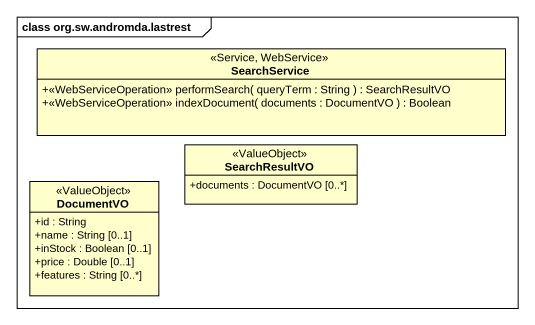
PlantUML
@startuml
mainframe class org.sw.andromda.lastrest
hide circle
hide empty members
skinparam classAttributeIconSize 0
class SearchService <<Service, WebService>> {
  +<<WebServiceOperation>> performSearch( queryTerm : String ) : SearchResultVO
  +<<WebServiceOperation>> indexDocument( documents : DocumentVO ) : Boolean
}
class SearchResultVO <<ValueObject>> {
  +documents : DocumentVO [0..*]
}
class DocumentVO <<ValueObject>> {
  +id : String
  +name : String [0..1]
  +inStock : Boolean [0..1]
  +price : Double [0..1]
  +features : String [0..*]
}
@enduml
